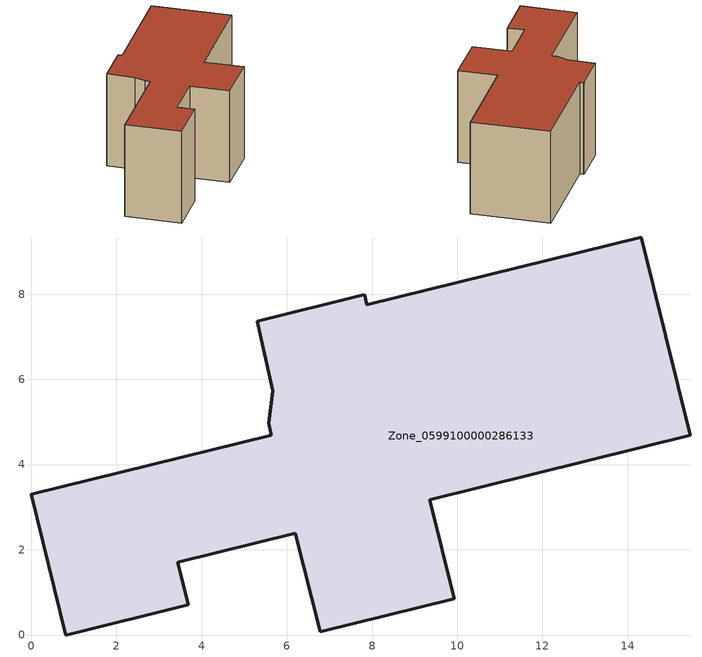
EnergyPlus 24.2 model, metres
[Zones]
Zone_0599100000286133
 floor ground (C_G): 3.69,0.71 0.81,0 0,3.3 5.64,4.69 5.58,4.97 5.67,5.73 5.31,7.37 7.76,7.97 7.83,7.98 7.88,7.75 14.32,9.34 15.47,4.69 9.35,3.17 9.93,0.85 6.78,0.08 6.2,2.39 3.44,1.71 z0
 wall outside (C_F): 7.83,7.98 7.76,7.97 5.31,7.37 5.67,5.73 5.58,4.97 5.64,4.69 0,3.3 0.81,0 3.69,0.71 3.44,1.71 6.2,2.39 6.78,0.08 9.93,0.85 9.35,3.17 15.47,4.69 14.32,9.34 7.88,7.75 7.83,7.98 z0:5.89
 roof outside (C_R): 5.64,4.69 0,3.3 0.81,0 3.69,0.71 3.44,1.71 6.2,2.39 6.78,0.08 9.93,0.85 9.35,3.17 15.47,4.69 14.32,9.34 7.88,7.75 7.83,7.98 7.76,7.97 5.31,7.37 5.67,5.73 5.58,4.97 z5.89
[BUILDING]
Pand.0599100000286133: North Axis=0; Terrain=City; Loads Convergence Tolerance Value=0.04; Temperature Convergence Tolerance Value=0.4; Solar Distribution=FullExterior; Maximum Number of Warmup Days=25; Minimum Number of Warmup Days=1
[Site:Location]
Rotterdam.The.Hague.AP_ZH_NLD Design_Conditions: Latitude=51.96; Longitude=4.45; Time Zone=1; Elevation=-4.5
[SITE:GROUNDTEMPERATURE:BUILDINGSURFACE]
18, 18, 18, 18, 18, 18, 18, 18, 18, 18, 18, 18
[MATERIAL] Thermal Absorptance=0.9; Solar Absorptance=0.7; Visible Absorptance=0.7
Name | Roughness | Thickness | Conductivity | Density | Specific Heat
G.TI.1965-1974 | MediumSmooth | 0.15 | 0.882353 | 540 | 1210
F.TI.1965-1974 | Rough | 0.3 | 0.697674 | 1920 | 840
R.TI.1965-1974 | MediumRough | 0.2 | 0.232558 | 1500 | 1000
[CONSTRUCTION]
C_G: G.TI.1965-1974
C_F: F.TI.1965-1974
C_R: R.TI.1965-1974
[ZONE]
Zone_0599100000286133: Type=1; Multiplier=1; Ceiling Height=Autocalculate; Volume=Autocalculate; Floor Area=autocalculate; Part of Total Floor Area=Yes
[ZONEINFILTRATION:DESIGNFLOWRATE]
Infil_Zone_0599100000286133: Zone or ZoneList or Space or SpaceList=Zone_0599100000286133; Schedule=AlwaysOn; Design Flow Rate Calculation Method=Flow/Area; Flow Rate per Floor Area=0.003; Constant Term Coefficient=1; Temperature Term Coefficient=0; Velocity Term Coefficient=0; Velocity Squared Term Coefficient=0
[HVACTEMPLATE:ZONE:IDEALLOADSAIRSYSTEM]
Zone_0599100000286133: Maximum Heating Supply Air Temperature=50; Minimum Cooling Supply Air Temperature=13; Maximum Heating Supply Air Humidity Ratio=0.0156; Minimum Cooling Supply Air Humidity Ratio=0.0077; Heating Limit=NoLimit; Cooling Limit=NoLimit; Dehumidification Control Type=ConstantSensibleHeatRatio; Cooling Sensible Heat Ratio=0.7; Dehumidification Setpoint=60; Humidification Control Type=None; Humidification Setpoint=30; Outdoor Air Method=None; Outdoor Air Flow Rate per Person=0.00944; Outdoor Air Flow Rate per Zone Floor Area=0; Outdoor Air Flow Rate per Zone=0; Demand Controlled Ventilation Type=None; Outdoor Air Economizer Type=NoEconomizer; Heat Recovery Type=None; Sensible Heat Recovery Effectiveness=0.7; Latent Heat Recovery Effectiveness=0.65
[ZONECONTROL:THERMOSTAT]
ThermostatControl_Zone_0599100000286133: Zone or ZoneList=Zone_0599100000286133; Control Type Schedule=DualSetpointControlType; Control 1=Thermostat_Zone_0599100000286133; Temperature Difference Between Cutout And Setpoint=0
[THERMOSTATSETPOINT:DUALSETPOINT]
Thermostat_Zone_0599100000286133: Heating Setpoint Temperature Schedule=HeatingSetpoint_Zone_0599100000286133; Cooling Setpoint Temperature Schedule=CoolingSetpoint_Zone_0599100000286133
[SCHEDULE:COMPACT]
HeatingSetpoint_Zone_0599100000286133: Through: 12/31, For: AllDays, Until: 24:00, 21
CoolingSetpoint_Zone_0599100000286133: Through: 12/31, For: AllDays, Until: 24:00, 24
DualSetpointControlType: Through: 12/31, For: AllDays, Until: 24:00, 4
AlwaysOn: Through: 12/31, For: AllDays, Until: 24:00, 1
